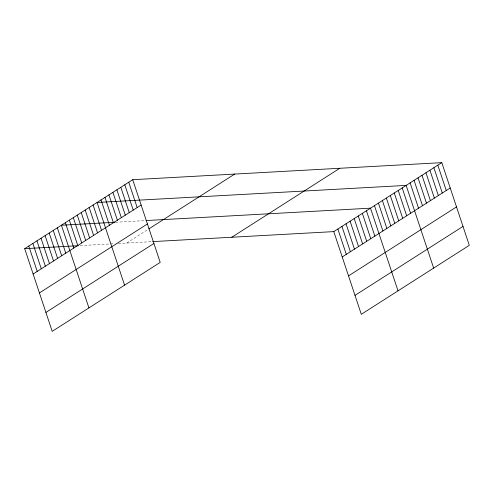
<?xml version="1.0" encoding="UTF-8"?>
<svg xmlns="http://www.w3.org/2000/svg" width="494" height="494" viewBox="0 0 494 494"><rect width="100%" height="100%" fill="white"/><g stroke="black" fill="none" stroke-linecap="round" stroke-linejoin="round"><path stroke-width="0.37" stroke-dasharray="2.47 1.85" d="M126.699 243.042L148.268 229.272M115.547 222.238L145.378 220.59M80.207 245.611L114.207 243.733M118.375 243.505L151.948 241.652"/><path stroke-width="0.74" d="M132.707 179.705L160.21 262.388L52.203 331.357L24.7 248.673L132.707 179.705L441.797 162.643L469.3 245.327L361.293 314.295L333.79 231.612L152.627 241.615M33.129 274.009L141.136 205.041M39.421 292.936L147.428 223.961M148.848 228.901L234.706 174.073M45.911 312.43L153.918 243.462M231.791 237.244L339.798 168.275M333.79 231.612L441.797 162.643M342.219 256.948L450.225 187.979M348.511 275.874L456.518 206.906M354.995 295.369L463.002 226.4M114.849 222.275L61.423 225.227L88.926 307.904M146.076 220.552L370.512 208.165L398.016 290.849M24.7 248.673L78.126 245.728M437.832 165.175L446.261 190.505M433.874 167.701L442.303 193.037M429.916 170.232L438.345 195.562M425.952 172.758L434.38 198.094M421.993 175.29L430.422 200.62M418.035 177.815L426.464 203.151M414.071 180.347L422.5 205.683M410.113 182.873L418.541 208.209M433.658 268.088L406.154 185.404L97.065 202.466L124.568 285.149M402.19 187.93L410.619 213.266M398.232 190.462L406.661 215.798M394.274 192.987L402.703 218.323M390.309 195.519L398.738 220.855M386.351 198.051L394.78 223.381M382.393 200.576L390.822 225.912M378.429 203.108L386.858 228.438M374.471 205.634L382.899 230.97M366.431 210.771L374.86 236.101M362.349 213.377L370.778 238.707M358.267 215.983L366.696 241.313M354.192 218.583L362.615 243.919M350.11 221.189L358.539 246.525M346.028 223.794L354.457 249.13M341.947 226.4L350.376 251.736M337.871 229.006L346.294 254.342M128.749 182.237L137.171 207.566M124.784 184.762L133.213 210.098M120.826 187.294L129.255 212.624M116.868 189.82L125.291 215.156M112.904 192.351L121.333 217.681M108.946 194.877L117.374 220.213M104.987 197.409L113.41 222.738M101.023 199.934L109.452 225.27M93.107 204.991L101.529 230.328M89.142 207.523L97.571 232.859M85.184 210.049L93.613 235.385M81.226 212.581L89.649 237.917M77.262 215.106L85.69 240.442M73.303 217.638L81.732 242.974M69.345 220.17L77.768 245.499M65.381 222.695L73.81 248.031M57.341 227.833L65.77 253.163M53.259 230.432L61.688 255.769M49.184 233.038L57.607 258.374M45.102 235.644L53.531 260.98M41.021 238.25L49.449 263.586M36.939 240.856L45.368 266.192M32.863 243.462L41.286 268.798M28.782 246.068L37.211 271.404"/></g></svg>
